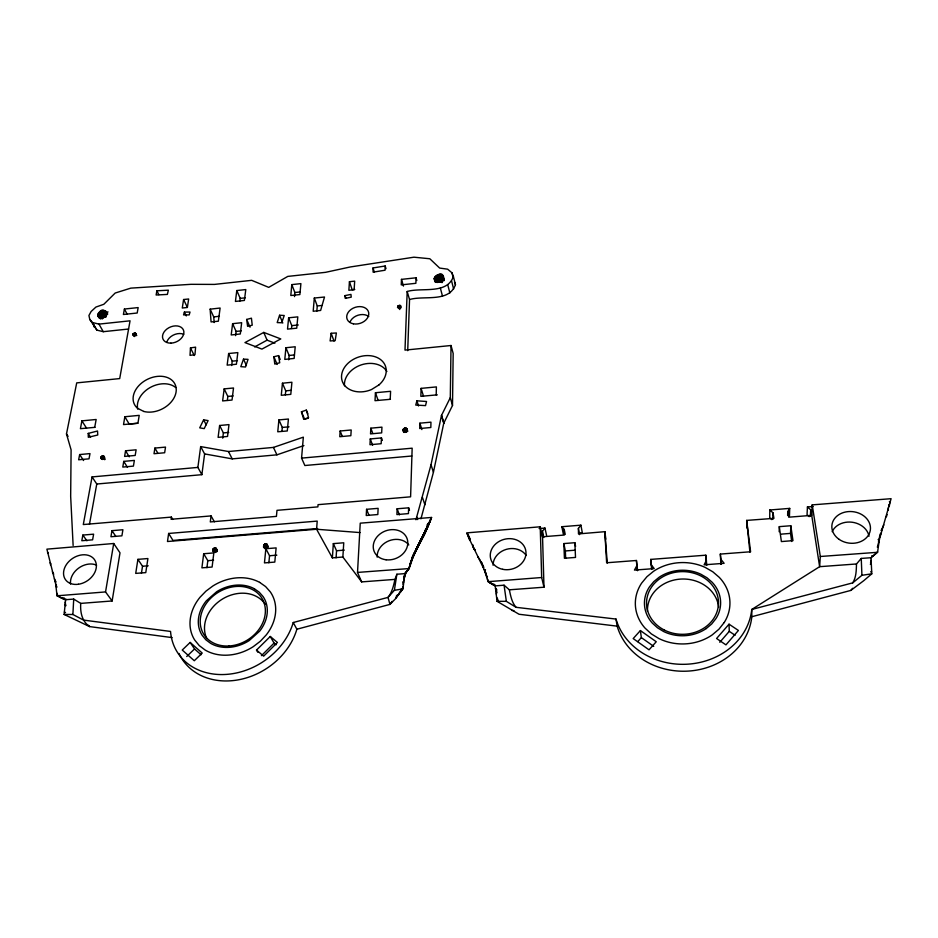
<?xml version="1.0" encoding="UTF-8"?>
<svg xmlns="http://www.w3.org/2000/svg" width="938" height="938" viewBox="0 0 938 938"><rect width="100%" height="100%" fill="white"/><g stroke="black" fill="none" stroke-linecap="round" stroke-linejoin="round"><path stroke-width="1.41" d="M263.613 546.092C263.32 543.817 267.588 542.879 267.565 545.47C266.99 549.914 260.576 543.876 264.903 548.718M420.963 518.808L433.426 472.26L443.756 423.202L452.503 405.462L453.171 353.462L451.026 345.512L404.993 350.109L407.186 291.495C421.561 287.157 446.863 294.837 453.406 276.558L451.952 272.806L447.649 269.183L439.652 268.069L429.827 258.759L413.951 257.188L350.284 266.967L325.568 272.325L287.79 276.405L268.714 287.368L251.665 280.333L214.462 284.413L191.012 284.32L130.816 288.13L115.186 293.031L103.825 304.287L95.957 307.043L91.103 311.51L88.934 315.496L89.778 319.401L96.872 330.117L103.274 331.689L128.553 329.027M789.456 516.135L789.714 508.384L769.817 509.991L769.723 517.706L771.833 519.617M452.503 405.462L450.299 397.677L451.026 345.512M772.912 519.277L773.006 512.851L769.817 509.991M779.185 531.74L779.302 526.64L790.804 525.737L792.973 540.64L781.389 541.566L779.302 526.64M212.809 550.207C212.551 547.968 216.784 546.983 216.725 549.586C216.232 553.901 209.854 548.261 214.157 552.517M436.193 394.898L436.393 386.913L421.103 388.367L420.857 396.34L437.307 394.839M497.058 601.305L519.042 614.261L617.157 626.15A68.521 59.903 -0.3 0 0 688.961 671.045A68.521 59.903 -0.3 0 0 751.819 616.723L850.836 590.412L863.734 580.692L871.801 573.822L871.015 557.723L877.558 552.306L879.434 539.291L891.1 498.688L812.214 504.879L811.733 515.361L819.624 566.681L751.76 609.466A69.084 60.208 -0.5 0 1 688.386 664.127A69.084 60.208 -0.5 0 1 615.996 619.068L516.088 607.32L506.356 601.352L497.058 601.305L495.112 584.913M419.872 423.179L419.72 428.525L430.835 427.505L430.952 422.159L419.872 423.179L421.901 429.569M787.627 515.466L787.744 511.597L789.714 508.384M97.833 316.059C102.383 300.078 114.366 321.711 98.15 316.622M416.05 277.8L415.874 283.311L401.253 284.871L401.476 279.372L416.05 277.8L416.812 280.497M408.628 507.821L408.44 513.602L396.915 514.563L397.126 508.783L408.628 507.821L409.496 510.26M385.178 265.993L385.037 270.226L373.113 272.149L373.031 267.951L385.178 265.993L386.01 268.678M791.707 541.496L790.535 533.394L790.804 525.737M407.713 350.683L409.543 299.539L407.186 291.495M172.158 637.617L89.579 626.584L64.124 614.449L65.73 598.796M381.438 437.917L381.168 443.709L369.971 444.718L370.276 438.937L381.438 437.917L382.341 440.438M390.208 399.26L390.595 391.298L375.446 392.741L375.012 400.69L390.454 399.295M813.164 506.497L807.43 506.966L807.043 514.739L809.201 516.65M366.57 509.311L366.242 515.501L377.826 514.528L378.12 508.349L366.57 509.311L369.009 515.384M370.838 428.174L370.533 433.895L381.672 432.875L381.942 427.153L370.838 428.174L372.691 433.239M810.362 516.31L810.702 509.838L807.43 506.966M73.715 599.089L80.727 603.392L112.138 600.965L120.005 552.822L113.721 543.501L46.9 549.152L55.752 584.268L57.03 595.806L65.132 599.757L73.715 599.089L72.883 614.484L83.541 620.1L170.54 631.438A65.719 53.7 -32 0 0 226.621 674.387A65.719 53.7 -32 0 0 293.242 622.515L388.027 597.389L394.37 590.295L396.88 574.232L405.322 573.599L409.167 568.557L413.353 556.152L431.586 517.448L360.239 523.17L357.519 572.426L361.669 581.9L394.98 579.391L396.88 574.232M871.015 557.723L861.248 558.427L856.5 563.973C856.265 570.41 856.312 577.257 852.712 582.873L751.76 609.466L751.819 616.723M190.461 347.904L190.015 355.361L194.963 354.67L195.608 347.154L190.461 347.904L194.272 355.537M342.862 557.02L343.754 542.785L333.33 543.618L332.38 557.876L342.862 557.02L361.669 581.9M336.085 557.84L336.543 550.747L333.33 543.618M349.44 281.705L348.866 290.264L354.13 289.701L354.681 281.142L349.44 281.705L352.149 289.69L354.763 289.42M340.154 430.999L339.779 436.709L350.847 435.701L351.199 429.991L340.154 430.999L342.159 436.029M812.214 504.879L820.316 556.492L819.624 566.681L856.5 563.973M316.833 311.228L317.267 305.952L314.312 298.038L324.513 297.018L320.632 310.443L313.186 311.264L314.312 298.038M411.794 456.009L304.862 465.518L301.567 458.119L303.349 437.155L273.45 447.414L228.45 451.518L200.673 446.594L197.871 467.417L201.869 474.675L96.766 484.02L92.065 476.914L197.871 467.417M294.509 296.596L294.872 292.515L291.8 284.613L300.899 283.628L299.867 294.567L290.803 295.505L291.8 284.613M409.285 568.088L405.579 572.637L403.774 579.965L404.372 575.698L403.575 576.729M285.351 394.863L285.738 390.853L282.444 383.22L291.906 382.258L290.803 394.359L281.271 395.297L282.444 383.22M288.705 359.829L289.127 355.479L285.914 347.74L295.212 346.767L294.145 358.433L284.789 359.395L285.914 347.74M268.866 562.8L269.546 555.742L265.853 548.718L276.124 547.898L274.799 562.085L264.457 562.906L265.853 548.718M281.916 431.374L282.291 427.435L278.914 419.919L288.412 419.028L287.298 430.964L277.754 431.785L278.914 419.919M291.507 328.452L291.788 325.627L288.634 317.806L297.803 316.868L296.736 328.194L287.52 329.109L288.634 317.806M886.387 516.791L887.067 514.552M179.029 653.469A65.214 53.489 -32.1 0 0 239.976 679.522A65.214 53.489 -32.1 0 0 296.865 629.234L389.938 604.4L395.308 598.936L402.918 588.912L404.219 578.91M889.283 506.508L889.541 504.316M412.052 558.051L424.656 533.699L431.046 518.608L424.656 533.699L411.266 560.232M235.59 335.628L236.106 331.419L232.601 323.68L241.664 322.707L240.304 333.987L231.194 334.96L232.601 323.68M239.87 301.086L240.21 298.366L236.786 290.546L245.791 289.572L244.384 300.453L235.426 301.438L236.786 290.546M92.065 476.914L83.294 524.553L171.373 517.096L171.056 519.289L211.05 515.912L210.3 521.927L276.429 516.381L276.991 510.331L317.888 506.883L318.052 504.656L410.598 496.823L412.157 448.188L301.567 458.119M227.336 400.432L227.84 396.422L224.17 388.883L233.515 387.992L232.026 400.045L222.623 400.936L224.17 388.883M222.728 438.175L223.385 432.922L219.609 425.489L228.989 424.609L227.547 436.44L218.108 437.366L219.609 425.489M206.946 567.701L207.814 560.666L203.687 553.737L213.829 552.916L212.105 567.044L201.905 567.853L203.687 553.737M231.674 365.515L232.225 361.165L228.638 353.509L237.83 352.606L236.399 364.237L227.148 365.14L228.638 353.509M201.869 474.675L204.613 453.922L200.673 446.594M331.137 333.283L330.106 340.951L335.171 340.611L336.379 332.978L331.137 333.283L334.045 341.115M403.129 429.956C403.164 427.74 407.397 427.4 407.057 429.874C405.966 433.989 400.585 427.587 403.985 432.488M870.558 563.058L870.945 560.338M332.38 557.876L316.598 529.255L317.208 521.106L168.641 533.452L167.48 541.507L316.598 529.255L360.028 532.585M141.439 573.224L142.517 566.235L137.909 559.353L147.911 558.544L145.777 572.614L135.717 573.388L137.909 559.353M183.59 299.527L182.277 308.016L187.366 307.476L188.655 298.988L183.59 299.527L187.33 307.265M154.887 448.083L154.008 453.722L164.654 452.749L165.51 447.098L154.887 448.083L157.713 452.937M410.586 563.855L409.894 564.782L410.867 561.323L410.926 562.085C415.311 547.933 424.973 536.055 429.616 521.962L415.569 550.852L426.239 530.228L431.586 517.448M124.848 416.742L123.523 424.586L137.945 423.202L139.223 415.358L124.848 416.742L129.198 424.093L137.769 423.273M112.138 600.965L105.548 591.925L113.721 543.501M111.962 530.662L110.93 536.735L121.905 535.821L122.913 529.736L111.962 530.662L115.878 536.442M123.757 461.379L122.784 467.077L133.419 466.116L134.369 460.417L123.757 461.379L127.474 467.382M125.563 450.779L124.602 456.419L135.189 455.446L136.116 449.806L125.563 450.779L129.256 456.818M50.429 564.864L50.687 563.445L49.902 562.941M427.388 524.33L427.2 525.362L428.596 523.803L428.115 523.381M89.462 524.295L96.766 484.02M82.849 535.07L81.817 540.722L92.604 539.831L93.612 534.168L82.849 535.07L86.929 540.804M124.402 309.048L123.406 314.488L137.194 313.011L138.156 307.582L124.402 309.048L127.146 314.148M156.881 290.803L156.118 295.013L167.374 294.415L168.359 290.182L156.881 290.803L158.827 294.661M94.715 427.306L96.157 419.485L81.899 420.857L80.422 428.678L95.031 427.329M496.378 594.129L496.741 592.183L495.51 588.372L496.964 590.037M79.66 454.555L78.651 459.784L89.004 458.834L89.989 453.605L79.66 454.555L83.599 460.535M434.259 278.504C446.898 263.273 445.562 291.964 434.259 278.504L434.986 281.212M73.129 545.517L70.667 496.401L71.1 449.853L66.481 433.954L76.717 382.88L119.701 378.589L130.054 320.819L98.971 324.114L92.545 322.543L89.778 319.401M396.024 598.069L396.481 595.794M415.933 519.769L431.023 464.744L441.47 415.487L450.299 397.677M402.461 588.103L402.039 590.084L401.23 589.029L400.761 591.69L399.834 591.796L398.251 595.325M878.484 541.683L880.043 534.848M403.774 579.965L406.224 571.629M394.98 579.391C393.55 585.675 392.178 592.241 388.027 597.389L389.938 604.4L392.072 601.375M396.809 597.037L397.419 594.727M419.907 542.914L415.968 549.527L423.319 536.442L428.596 523.803L427.236 526.288M416.929 400.819L415.745 405.075L425.535 405.615L426.532 401.487L416.929 400.819L418.547 405.966M184.399 312.073L183.543 314.91L189.171 314.91L190.027 312.049L184.399 312.073L186.287 315.93M410.926 562.085L412.286 558.884L409.894 564.782L409.847 563.761M888.614 506.626L889.318 504.363M279.583 315.238L277.191 322.59L281.705 322.766L284.226 315.508L279.583 315.238L282.784 323.047M428.056 526.077L430.495 520.144L424.562 533.839L416.929 547.452M426.837 527.426L420.986 539.983M243.505 359.137L240.796 366.664L245.498 367.004L248.054 359.348L243.505 359.137L246.424 365.515M425.477 529.548L424.269 533.804L419.685 541.683L422.17 538.529L421.713 539.526L415.569 550.852M428.596 523.803L425.371 531.916L425.618 530.099M406.998 571.512L409.965 565.766M412.274 557.911L413.013 555.988L411.993 557.418M421.068 540.605L424.726 533.183M404.77 574.677L405.579 572.637L404.958 573.446M414.279 553.807L417.914 546.537L411.97 559.329L414.631 553.291M409.543 299.539C423.835 295.236 448.997 302.892 455.458 284.695L453.406 276.558M132.938 334.045L132.739 335.136L134.193 335.839L135.987 334.796L136.186 333.717L134.72 333.002L132.938 334.045L134.31 336.566M417.48 547.135L417.035 548.132L420.083 542.422L414.432 553.033M877.358 547.217L879.434 539.291L878.085 539.667M412.931 556.48L416.46 549.258M426.239 530.228L424.562 533.839L423.718 533.488M883.866 524.87L881.145 530.591L882.377 529.196M101.046 457.099C99.838 459.55 104.036 459.667 104.481 457.603C105.091 453.898 97.681 457.193 102.582 459.503M422.85 536.067L423.999 533.687L422.546 536.196M203.616 419.837L199.724 427.845L204.214 428.619L208.107 420.599L203.616 419.837L206.196 424.785M415.464 550.536L413.341 554.897L413.752 554.475M420.998 539.796L421.819 537.439M419.685 541.683L421.291 538.506M428.103 525.655L428.936 524.014M416.085 550.196L413.353 556.152M415.968 549.527L420.353 541.074L417.773 545.447M651.582 568.334L650.749 559.4L705.822 555.19L706.373 560.455L704.098 564.828L724.136 563.316L720.912 559.353L720.325 554.077L750.599 551.767L746.671 520.402L773.932 518.362L773.006 512.851M579.379 532.878L582.287 532.643L580.915 525.174L578.383 528.446L578.488 533.91L604.822 531.694L606.64 562.765L636.433 560.49L636.82 565.731L634.44 570.093L654.208 568.604L651.16 564.641M870.37 564.418L871.003 563.316M413.353 554.475L414.537 552.716M415.077 551.907L415.651 550.946M468.297 534.25L468.074 536.36L484.196 569.601L488.147 581.677L494.994 585.91L504.069 585.195L509.346 589.814C510.671 595.947 511.808 602.466 516.088 607.32M419.356 543.559L420.505 541.707M423.073 536.817L423.542 535.774L422.862 536.747M509.346 589.814L543.981 587.211L542.399 531.33L544.955 528.071L546.596 535.481M724.206 622.527L718.907 629.234L712.165 634.932A47.768 41.612 -0.6 0 1 658.945 638.567L651.335 633.9L644.969 628.038A46.22 40.287 -0.6 0 1 641.639 583.108L646.95 576.694L653.575 571.265A47.815 41.682 -0.5 0 1 705.165 567.396L712.774 571.77L719.258 577.351A46.243 40.287 -0.5 0 1 724.218 622.527M402.683 587.118L403.223 586.438M397.97 305.929L397.524 307.523L399.225 308.227L400.96 307.16L400.995 306.058L400.01 305.389L397.97 305.929L398.791 308.59M889.67 503.225L890.268 502.498L889.388 501.56M850.836 590.412L852.63 588.267M719.774 642.295L729.272 631.344L729.037 624.18L738.417 630.465L725.953 644.875L716.585 638.508L729.037 624.18M637.781 641.604L641.358 637.617L640.384 630.571L633.185 638.579L649.037 649.823L656.248 641.733L640.384 630.571M261.421 655.662L274.072 643.105L270.261 636.48L256.508 650.081L257.821 652.262M877.581 551.825L872.211 556.691L871.848 555.648M186.709 656.518L194.541 648.955L190.144 642.436L182.242 650.034L194.283 660.739L202.209 653.071L190.144 642.436M871.801 573.822L861.928 575.299L852.712 582.873M880.278 533.851L881.145 533.042L879.563 536.853L880.207 536.278M488.041 581.232L490.093 582.908L490.891 582.228M706.267 628.53L711.696 623.969L715.952 618.588A37.239 32.443 -0.5 0 0 712.118 582.228L706.889 577.714L700.768 574.162A38.493 33.545 -0.5 0 0 659.109 577.28L653.763 581.654L649.483 586.848A37.227 32.431 -0.6 0 0 652.273 623.055L657.421 627.745L663.541 631.485A38.47 33.498 -0.6 0 0 706.267 628.53M870.628 571.946L871.578 571.219M492.098 584.175L493.892 584.046L493.74 585.089L490.093 582.908M263.754 332.415L244.97 342.593L261.925 349.1L280.779 338.923L263.754 332.415L267.084 340.166L274.893 343.179M254.655 346.919L267.084 340.166M61.744 598.127L64.265 597.987L63.643 598.995L59.352 596.943M105.443 312.835L108.046 311.92M306.304 410.117L308.567 417.633L303.701 419.298L301.45 411.782L306.304 410.117L307.899 413.904M308.285 418.102L304.662 419.345L301.45 411.782M204.613 453.922L232.214 458.87L276.921 454.836L303.9 445.562M485.485 569.765L484.196 569.601L485.286 571.605M246.647 319.448L251.431 318.181L252.228 325.181L247.609 326.318L246.647 319.448L250.059 327.21M88.207 433.415L97.517 431.011L97.751 434.998L88.301 437.296L88.207 433.415L90.517 437.049M278.598 355.608L279.7 362.783L274.787 364.073L273.873 356.757L278.598 355.608L280.228 359.465M402.918 588.912L394.37 590.295M344.996 295.611L350.953 294.403L351.222 297.158L345.254 298.39L344.996 295.611L345.923 298.261M402.613 582.017L403.75 581.818L402.93 583.717L403.422 585.019M746.906 528.035L746.671 520.402L749.919 552.154M210.124 309.165L220.113 308.039L218.355 321.206L211.073 321.922L210.124 309.165L213.735 316.903L214.169 322.566M213.735 316.903L219.41 316.282M240.21 298.366L245.31 297.815M294.872 292.515L300.043 291.964M236.106 331.419L241.254 330.868M289.127 355.479L294.403 354.927M291.788 325.627L298.284 324.97M285.738 390.853L291.108 390.314M317.267 305.952L321.617 305.518M232.225 361.165L237.443 360.661M227.84 396.422L233.152 395.93M282.291 427.435L289.033 426.802M223.385 432.922L228.708 432.418M57.03 595.806L105.548 591.925M488.147 581.677L541.672 577.515L543.981 587.211M605.878 539.162L604.822 531.694L607.285 563.058M317.607 528.528L172.967 540.429L168.641 533.452M580.915 525.174L561.827 526.71L564.242 529.501L564.289 535.047L542.399 536.782L540.229 526.793L466.667 532.878L470.255 540.018M539.116 528.54L544.955 528.071M207.814 560.666L213.571 560.209M269.546 555.742L276.827 555.155M142.517 566.235L148.192 565.778M336.543 550.747L344.305 550.125M574.865 542.703L575.51 557.43L564.418 558.262L563.844 543.571L574.865 542.703L575.58 546.408M563.844 543.571L565.356 550.946L574.924 550.207M780.557 534.179L790.535 533.394M357.519 572.426L409.167 568.557M820.316 556.492L877.558 552.306M72.883 614.484L64.124 614.449M511.82 610.45L513.942 610.591M64.37 612.057L65.554 612.584M57.019 595.372L57.863 595.747L56.878 593.191M56.163 586.778L56.913 587.141L55.752 584.268L56.432 584.597M55.166 581.654L55.999 582.064L54.451 578.84M496.812 598.807L497.797 599.37L496.636 597.377M485.825 572.614L485.216 572.239L486.353 574.255M47.51 552.482L48.377 553.045M482.976 566.857L483.656 567.302L482.882 565.473M729.272 631.344L735.087 635.26M481.569 563.926L482.484 564.57L481.135 561.604L483.656 567.302M259.627 582.357L265.583 586.555L270.32 591.89A43.98 35.949 -31.9 0 1 266.275 634.897L260.307 641.275L253.237 646.681A45.446 37.121 -31.9 0 1 205.188 650.069L199.278 645.614L194.694 640.021A43.98 35.925 -32 0 1 200.052 597.225L205.985 591.116L212.891 585.969A45.481 37.168 -32 0 1 259.615 582.369M641.358 637.617L653.727 646.352M254.433 588.818L259.228 592.206L263.027 596.521A35.41 28.937 -31.9 0 1 259.674 631.145L249.18 640.584A36.594 29.887 -31.9 0 1 210.604 643.327L205.832 639.763L202.139 635.284A35.421 28.926 -32 0 1 206.348 600.812L216.701 591.702A36.617 29.922 -32 0 1 254.433 588.818M270.261 636.48L277.425 642.471L263.66 656.154L256.508 650.081M274.072 643.105L276.1 644.816M87.562 624.884L89.579 626.584C81.817 621.284 80.152 612.104 80.727 603.392M194.541 648.955L201.084 654.736M467.194 533.98L468.695 535.34M475.32 550.043L473.033 547.288L472.963 544.931M65.027 604.811L65.836 605.737L65.132 602.102M495.979 591.21L496.741 592.183M477.7 556.574L480.455 560.596M66.481 433.954L68.075 436.369M486.107 574.76L487.443 576.823M101.234 456.829L102.758 459.233M102.992 455.88L104.517 458.283M102.664 455.938L104.95 459.538M102.336 456.032L104.622 459.632M102.019 456.185L103.543 458.576M101.726 456.372L103.25 458.764M101.456 456.583L102.992 458.987M81.899 420.857L86.531 428.15M103.309 455.88L104.833 458.272M171.373 517.096L172.803 519.441M213.407 548.742L215.435 552.224M213.184 549.011L215.212 552.494M213.008 549.293L214.356 551.614M212.879 549.598L214.239 551.919M212.82 549.903L214.169 552.224M214.978 548.003L217.006 551.485M214.638 548.062L216.666 551.544M214.298 548.155L216.326 551.65M213.981 548.32L215.998 551.802M213.676 548.507L215.705 551.99M215.928 548.155L217.276 550.477M215.634 548.05L216.983 550.371M215.318 548.003L217.335 551.485M52.364 571.828L53.736 574.208M92.545 322.543L96.872 330.117M98.971 324.114L103.274 331.689M97.704 314.722L99.85 318.51M97.681 315.414L99.111 317.947M211.05 515.912L214.392 521.821M98.771 312.612L102.336 318.943M98.255 313.292L101.116 318.357M97.904 314.007L100.753 319.061M101.011 311.017L104.564 317.349M100.178 311.451L103.731 317.783M99.416 311.991L102.981 318.322M102.781 310.501L106.322 316.845M101.89 310.689L105.431 317.032M106.311 311.604L107.718 314.136M105.818 311.135L107.237 313.667M105.208 310.771L107.319 314.582M104.47 310.548L106.592 314.359M103.649 310.455L106.486 315.531M133.407 333.541L134.779 336.074M135.377 333.049L136.749 335.581M134.72 333.002L136.092 335.534M134.028 333.178L135.4 335.71M293.242 622.515L296.865 629.234M264.188 544.626L266.029 548.144M263.965 544.896L265.817 548.413M263.789 545.189L265.642 548.695M263.672 545.482L264.903 547.827M263.613 545.787L264.844 548.132M265.759 543.888L267.6 547.405M265.419 543.934L267.26 547.452M265.079 544.04L266.92 547.558M264.751 544.192L266.591 547.71M264.457 544.392L265.689 546.737M266.732 544.04L267.951 546.385M266.427 543.934L267.658 546.279M266.099 543.876L267.94 547.405M228.45 451.518L232.214 458.87M487.408 578.945L488.745 581.642M273.45 447.414L276.921 454.836M273.873 356.757L277.179 364.46M454.496 282.197L455.458 284.695M397.126 508.783L399.389 514.88M370.276 438.937L372.609 445.233M469.106 536.477L470.36 539.901M416.8 517.131L417.656 519.57M375.446 392.741L378.143 400.444M422.417 497.386L424.926 504.773M403.633 428.854L404.489 431.398M403.422 429.112L404.278 431.644M403.27 429.381L404.126 431.914M403.176 429.663L404.02 432.207M405.509 428.127L406.787 431.937M405.169 428.127L406.447 431.949M404.829 428.185L406.095 431.996M404.489 428.291L405.767 432.101M404.172 428.443L405.451 432.254M403.879 428.631L405.157 432.441M406.858 428.795L407.702 431.339M406.435 428.396L407.514 431.117M406.154 428.256L406.998 430.8M405.849 428.174L406.693 430.706M431.023 464.744L433.426 472.26M373.031 267.951L374.297 271.985M498.101 600.343L498.711 602.29M421.103 388.367L423.495 396.141M399.295 305.354L400.116 308.027M398.591 305.554L399.799 309.54M400.01 305.389L400.819 308.051M468.73 536.958L469.645 539.995M401.476 279.372L403.469 286.09M441.599 415.464L443.885 423.179M441.47 415.487L443.756 423.202M473.608 547.827L474.03 549.305M434.4 277.777L435.49 281.834M434.306 279.219L435.033 281.928M435.853 275.772L437.659 282.537M435.22 276.382L436.662 281.799M434.728 277.062L436.17 282.467M437.471 274.846L439.265 281.611M440.332 287.989L442.478 296.08M436.616 275.256L438.409 282.021M439.336 274.424L441.47 282.537M438.386 274.564L440.18 281.33M441.974 274.822L443.393 280.239M441.165 274.553L442.935 281.318M440.274 274.412L442.408 282.537M443.24 275.737L444.307 279.794M442.677 275.221L444.096 280.638M447.766 284.871L449.865 292.973M451.565 280.896L453.629 289.021M451.952 272.806L452.984 276.874M542.399 531.33L543.782 537.497M93.554 324.384L94.117 326.975M561.827 526.71L563.351 534.144M564.242 529.501L565.239 534.449M578.383 528.446L579.555 534.648M810.702 509.838L811.733 515.361L788.741 517.19L787.744 511.597M615.996 619.068L617.157 626.15M504.069 585.195L506.356 601.352M636.433 560.49L637.594 570.492M636.82 565.731L637.465 570.644M650.749 559.4L651.464 565.567M720.923 564.207L720.325 554.077M706.513 565.286L705.822 555.19M651.605 566.81L651.804 569.413M861.928 575.299L861.248 558.427M706.373 560.455L706.642 565.426M888.263 507.763L888.38 510.12M720.912 559.353L721.111 564.336M565.356 550.946L565.649 558.262M408.851 567.244L408.909 568.58M540.229 526.793L541.672 577.515M137.734 409.167A22.5 16.521 -26.7 0 1 149.963 387.64A22.5 16.521 -26.7 0 1 175.699 387.546M166.905 341.795A11.104 7.985 -24.7 0 1 183.731 334.291M344.481 385.811A22.723 17.459 -19.2 0 1 361.153 364.917A22.723 17.459 -19.2 0 1 386.89 371.471M349.909 322.332A11.221 8.36 -18.5 0 1 358.128 315.191A11.221 8.36 -18.5 0 1 368.786 316.505M206.782 638.59A33.956 27.847 -32.1 0 1 223.021 598.702A33.956 27.847 -32.1 0 1 265.173 604.178M70.585 584.093A17.447 13.331 -34.2 0 1 78.593 568.147A17.447 13.331 -34.2 0 1 96.555 565.145M377.193 557.149A17.494 14.633 -22 0 1 389.094 540.757A17.494 14.633 -22 0 1 408.804 544.931M832.194 531.647A19.159 15.735 7.3 0 1 852.067 522.22A19.159 15.735 7.3 0 1 869.022 536.255M493.071 565.227A17.834 15.278 -14.6 0 1 506.25 549.375A17.834 15.278 -14.6 0 1 526.195 555.448M647.466 611.271A35.679 31.189 -0.3 0 1 680.871 579.074A35.679 31.189 -0.3 0 1 718.66 607.226M379.022 384.873L371.495 389.551A22.887 17.505 -19.2 0 1 341.538 375.974A22.887 17.505 -19.2 0 1 373.312 356.229A22.887 17.505 -19.2 0 1 379.022 384.873M143.737 411.442L137.417 408.194A22.664 16.556 -26.6 0 1 149.283 378.471A22.664 16.556 -26.6 0 1 176.039 392.225A22.664 16.556 -26.6 0 1 143.737 411.442M228.895 645.989A34.225 27.964 -31.9 0 0 262.757 599.734A34.225 27.964 -31.9 0 0 206.723 602.876A34.225 27.964 -31.9 0 0 228.895 645.989M170.904 343.132A11.186 7.996 -24.6 0 0 183.402 329.918A11.186 7.996 -24.6 0 0 165.311 330.446A11.186 7.996 -24.6 0 0 170.904 343.132M353.38 323.821A11.303 8.383 -18.5 0 0 368.704 312.753A11.303 8.383 -18.5 0 0 351.129 309.388A11.303 8.383 -18.5 0 0 353.38 323.821M78.417 584.257A17.623 13.39 -33.9 0 0 94.89 560.244A17.623 13.39 -33.9 0 0 66.575 564.289A17.623 13.39 -33.9 0 0 78.417 584.257M386.093 559.787A17.681 14.715 -21.9 0 0 407.209 538.975A17.681 14.715 -21.9 0 0 378.249 535.528A17.681 14.715 -21.9 0 0 386.093 559.787M839.17 539.397A19.37 15.84 6.9 0 0 870.265 530.462A19.37 15.84 6.9 0 0 843.989 512.383A19.37 15.84 6.9 0 0 839.17 539.397M502.698 569.319A18.021 15.36 -14.6 0 0 525.585 549.703A18.021 15.36 -14.6 0 0 496.108 543.536A18.021 15.36 -14.6 0 0 502.698 569.319M664.374 630.078A35.972 31.341 -0.6 0 0 718.485 603.04A35.972 31.341 -0.6 0 0 664.679 575.791A35.972 31.341 -0.6 0 0 664.374 630.078"/></g></svg>
